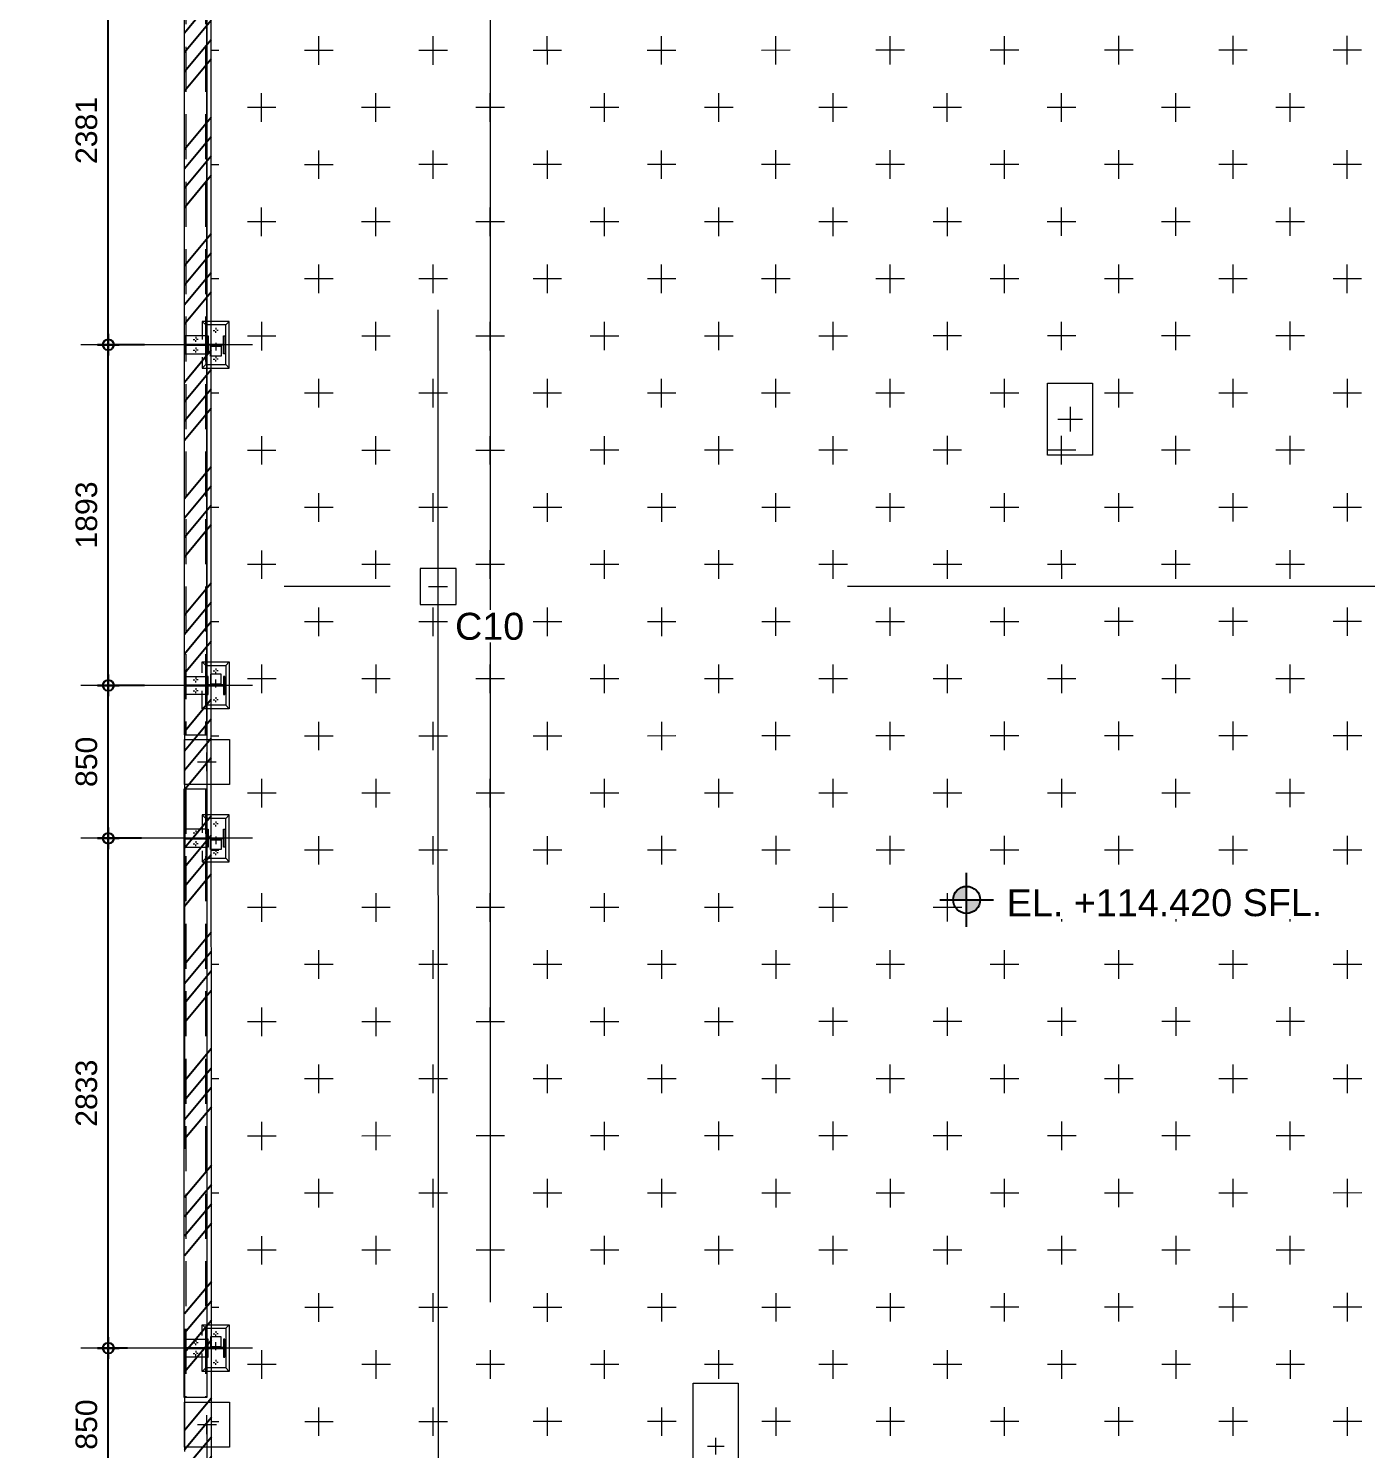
# Model space of a CAD drawing. Header units: millimetres. Extents: x 652937 to 1670132, y 1473552 to 2851037.
# Drawn here: x 663479.71 to 663487.14, y 1524602.56 to 1524610.45 of the extents above; entities that cross this region are included whole.
import ezdxf

# ---------------------------------------------------------------- set-up
doc = ezdxf.new("R2010")
doc.units = ezdxf.units.MM
for name, pattern in [('Grid Line', [22.225, 12.7, -3.175, 3.175, -3.175]), ('HIDDEN', [0.375, 0.25, -0.125]), ('XKITLINE00', [0]), ('XKITLINE02', [4, 2, -2])]:
    doc.linetypes.add(name, pattern=pattern)
doc.layers.get('Defpoints').update_dxf_attribs({"color": 255})
for name, color, linetype, lineweight in [('A-FLOR-E', 2, 'Continuous', 9), ('A-WALL', 2, 'Continuous', 25), ('Bolt', 7, 'Continuous', 0), ('Part', 2, 'Continuous', 0), ('S-230-A-FLOOR', 2, 'Continuous', 9), ('S-GRID', 1, 'Continuous', 9)]:
    doc.layers.add(name, color=color, linetype=linetype, lineweight=lineweight)
for name, color, linetype in [('DIM', 1, 'Continuous'), ('S-DIM', 7, 'Continuous'), ('TEXT', 3, 'Continuous'), ('VPORT', 250, 'Continuous')]:
    doc.layers.add(name, color=color, linetype=linetype)
doc.styles.add('Arial', font='arial.ttf')
doc.dimstyles.new('Dim 40 - Cen', dxfattribs={"dimscale": 0.04, "dimtxt": 3, "dimasz": 1, "dimexe": 0, "dimexo": 1, "dimgap": 1.5, "dimtad": 1, "dimdec": 0, "dimlfac": 1000, "dimzin": 1, "dimdsep": 46, "dimtxsty": 'Arial', "dimblk": 'CEN1', "dimcen": 0.09, "dimclrd": 1, "dimclre": 49, "dimclrt": 3, "dimadec": 0, "dimazin": 0, "dimtfac": 1, "dimtdec": 0, "dimtix": 1, "dimtofl": 0, "dimtmove": 2, "dimatfit": 3, "dimfxl": 1, "dimtfill": 1, "dimtolj": 1, "dimtzin": 0, "dimarcsym": 1})

# ---------------------------------------------------------------- blocks, each defined once
blk = doc.blocks.new('C31')
at = {"layer": 'S-230-A-FLOOR', "color": 49}
for p, q in [((-0.0527, 0), (0.0527, 0)), ((0, 0.0527), (0, -0.0527))]:
    blk.add_line(p, q, dxfattribs=at)
at = {"layer": 'S-230-A-FLOOR', "color": 13, "linetype": 'HIDDEN', "ltscale": 3}
blk.add_lwpolyline([(0.125, 0.125), (0.125, -0.125), (-0.125, -0.125), (-0.125, 0.125)], close=True, dxfattribs=at)
blk = doc.blocks.new('C10')
at = {"layer": 'S-230-A-FLOOR', "color": 251}
for p, q in [((-0.0525, 0), (0.0525, 0)), ((0, 0.0525), (0, -0.0525))]:
    blk.add_line(p, q, dxfattribs=at)
at = {"layer": 'S-230-A-FLOOR', "color": 5}
blk.add_lwpolyline([(-0.1, 0.1), (-0.1, -0.1), (0.1, -0.1), (0.1, 0.1)], close=True, dxfattribs=at)
blk = doc.blocks.new('C29')
at = {"layer": 'S-230-A-FLOOR', "color": 251}
for p, q in [((-0.0467, 0), (0.0467, 0)), ((0, 0.0467), (0, -0.0467))]:
    blk.add_line(p, q, dxfattribs=at)
at = {"layer": 'S-230-A-FLOOR', "color": 13, "linetype": 'HIDDEN', "ltscale": 5}
blk.add_lwpolyline([(0.35, 0.125), (0.35, -0.125), (-0.35, -0.125), (-0.35, 0.125)], close=True, dxfattribs=at)
blk = doc.blocks.new('C25')
at = {"layer": 'S-230-A-FLOOR', "color": 251}
for p, q in [((-0.0686, 0), (0.0686, 0)), ((0, 0.0686), (0, -0.0686))]:
    blk.add_line(p, q, dxfattribs=at)
at = {"layer": 'S-230-A-FLOOR', "color": 11, "linetype": 'HIDDEN', "ltscale": 5}
blk.add_lwpolyline([(0.125, 0.2), (0.125, -0.2), (-0.125, -0.2), (-0.125, 0.2)], close=True, dxfattribs=at)
blk = doc.blocks.new('po')
h = blk.add_hatch(color=1)
h.dxf.hatch_style = 1
edge = h.paths.add_edge_path()
edge.add_line((1.5, 0), (0, 0))
edge.add_line((0, 0), (0, -1.5))
edge.add_arc((0, 0), 1.5, 270, 360)
edge = h.paths.add_edge_path()
edge.add_line((-1.5, 0), (0, 0))
edge.add_line((0, 0), (0, 1.5))
edge.add_arc((0, 0), 1.5, 90, 180)
at = {"color": 1}
for p, q in [((0, -2.99), (0, 2.99)), ((-2.99, 0), (2.99, 0))]:
    blk.add_line(p, q, dxfattribs=at)
blk.add_circle((0, 0), 1.5, dxfattribs=at)
blk = doc.blocks.new('3')
at = {"layer": 'Bolt', "color": 11, "linetype": 'XKITLINE00', "lineweight": 0}
for p, q in [((-162.989, 1.749), (-162.942, 1.749)), ((-162.989, 1.749), (-162.942, 1.749)), ((-162.919, 1.819), (-162.919, 1.773)), ((-162.919, 1.819), (-162.919, 1.773)), ((-162.919, 1.679), (-162.919, 1.726)), ((-162.919, 1.679), (-162.919, 1.726)), ((-162.849, 1.749), (-162.896, 1.749)), ((-162.849, 1.749), (-162.896, 1.749)), ((-162.689, 1.749), (-162.642, 1.749)), ((-162.689, 1.749), (-162.642, 1.749)), ((-162.619, 1.819), (-162.619, 1.773)), ((-162.619, 1.819), (-162.619, 1.773)), ((-162.619, 1.679), (-162.619, 1.726)), ((-162.619, 1.679), (-162.619, 1.726)), ((-162.549, 1.749), (-162.596, 1.749)), ((-162.549, 1.749), (-162.596, 1.749)), ((-148.826, 1.749), (-148.78, 1.749)), ((-148.826, 1.749), (-148.78, 1.749)), ((-148.756, 1.819), (-148.756, 1.773)), ((-148.756, 1.819), (-148.756, 1.773)), ((-148.756, 1.679), (-148.756, 1.726)), ((-148.756, 1.679), (-148.756, 1.726)), ((-148.686, 1.749), (-148.733, 1.749)), ((-148.686, 1.749), (-148.733, 1.749)), ((-148.526, 1.749), (-148.48, 1.749)), ((-148.526, 1.749), (-148.48, 1.749)), ((-148.456, 1.819), (-148.456, 1.773)), ((-148.456, 1.819), (-148.456, 1.773)), ((-148.456, 1.679), (-148.456, 1.726)), ((-148.456, 1.679), (-148.456, 1.726)), ((-148.386, 1.749), (-148.433, 1.749)), ((-148.386, 1.749), (-148.433, 1.749)), ((-144.576, 1.749), (-144.53, 1.749)), ((-144.576, 1.749), (-144.53, 1.749)), ((-144.506, 1.819), (-144.506, 1.773)), ((-144.506, 1.819), (-144.506, 1.773)), ((-144.506, 1.679), (-144.506, 1.726)), ((-144.506, 1.679), (-144.506, 1.726)), ((-144.436, 1.749), (-144.483, 1.749)), ((-144.436, 1.749), (-144.483, 1.749)), ((-144.276, 1.749), (-144.23, 1.749)), ((-144.276, 1.749), (-144.23, 1.749)), ((-144.206, 1.819), (-144.206, 1.773)), ((-144.206, 1.819), (-144.206, 1.773)), ((-144.206, 1.679), (-144.206, 1.726)), ((-144.206, 1.679), (-144.206, 1.726)), ((-144.136, 1.749), (-144.183, 1.749)), ((-144.136, 1.749), (-144.183, 1.749)), ((-135.112, 1.749), (-135.065, 1.749)), ((-135.112, 1.749), (-135.065, 1.749)), ((-135.042, 1.819), (-135.042, 1.773)), ((-135.042, 1.819), (-135.042, 1.773)), ((-135.042, 1.679), (-135.042, 1.726)), ((-135.042, 1.679), (-135.042, 1.726)), ((-134.972, 1.749), (-135.018, 1.749)), ((-134.972, 1.749), (-135.018, 1.749)), ((-134.812, 1.749), (-134.765, 1.749)), ((-134.812, 1.749), (-134.765, 1.749)), ((-134.742, 1.819), (-134.742, 1.773)), ((-134.742, 1.819), (-134.742, 1.773)), ((-134.742, 1.679), (-134.742, 1.726)), ((-134.742, 1.679), (-134.742, 1.726)), ((-134.672, 1.749), (-134.718, 1.749)), ((-134.672, 1.749), (-134.718, 1.749)), ((-163.239, 1.192), (-163.192, 1.192)), ((-163.169, 1.262), (-163.169, 1.215)), ((-163.099, 1.192), (-163.146, 1.192)), ((-162.439, 1.192), (-162.392, 1.192)), ((-162.369, 1.262), (-162.369, 1.215)), ((-162.299, 1.192), (-162.346, 1.192)), ((-149.076, 1.192), (-149.03, 1.192)), ((-149.006, 1.262), (-149.006, 1.215)), ((-148.936, 1.192), (-148.983, 1.192)), ((-148.276, 1.192), (-148.23, 1.192)), ((-148.206, 1.262), (-148.206, 1.215)), ((-148.136, 1.192), (-148.183, 1.192)), ((-144.826, 1.192), (-144.78, 1.192)), ((-144.756, 1.262), (-144.756, 1.215)), ((-144.686, 1.192), (-144.733, 1.192)), ((-144.026, 1.192), (-143.98, 1.192)), ((-143.956, 1.262), (-143.956, 1.215)), ((-143.886, 1.192), (-143.933, 1.192)), ((-135.362, 1.192), (-135.315, 1.192)), ((-135.292, 1.262), (-135.292, 1.215)), ((-135.222, 1.192), (-135.268, 1.192)), ((-134.562, 1.192), (-134.515, 1.192)), ((-134.492, 1.262), (-134.492, 1.215)), ((-134.422, 1.192), (-134.468, 1.192)), ((-163.169, 1.122), (-163.169, 1.168)), ((-162.369, 1.122), (-162.369, 1.168)), ((-149.006, 1.122), (-149.006, 1.168)), ((-148.206, 1.122), (-148.206, 1.168)), ((-144.756, 1.122), (-144.756, 1.168)), ((-143.956, 1.122), (-143.956, 1.168)), ((-135.292, 1.122), (-135.292, 1.168)), ((-134.492, 1.122), (-134.492, 1.168))]:
    blk.add_line(p, q, dxfattribs=at)
at = {"layer": 'Bolt', "color": 11, "linetype": 'XKITLINE02', "lineweight": 0}
for p, q in [((-162.824, 1.192), (-162.609, 1.192)), ((-162.784, 1.227), (-162.754, 1.227)), ((-162.754, 1.289), (-162.729, 1.289)), ((-148.552, 1.192), (-148.766, 1.192)), ((-148.621, 1.289), (-148.646, 1.289)), ((-148.591, 1.227), (-148.621, 1.227)), ((-144.411, 1.192), (-144.196, 1.192)), ((-144.371, 1.227), (-144.341, 1.227)), ((-144.341, 1.289), (-144.316, 1.289)), ((-134.837, 1.192), (-135.052, 1.192)), ((-134.907, 1.289), (-134.932, 1.289)), ((-134.877, 1.227), (-134.907, 1.227)), ((-162.784, 1.157), (-162.754, 1.157)), ((-162.754, 1.094), (-162.729, 1.094)), ((-148.621, 1.094), (-148.646, 1.094)), ((-148.591, 1.157), (-148.621, 1.157)), ((-144.371, 1.157), (-144.341, 1.157)), ((-144.341, 1.094), (-144.316, 1.094)), ((-134.907, 1.094), (-134.932, 1.094)), ((-134.877, 1.157), (-134.907, 1.157))]:
    blk.add_line(p, q, dxfattribs=at)
at = {"layer": 'Part', "color": 251, "linetype": 'HIDDEN', "lineweight": 0, "ltscale": 5}
for p, q in [((-147.231, 2.027), (-164.144, 2.027)), ((-111.612, 2.027), (-145.731, 2.028)), ((-147.231, 1.482), (-164.144, 1.482)), ((-111.612, 1.482), (-145.731, 1.483))]:
    blk.add_line(p, q, dxfattribs=at)
at = {"layer": 'Part', "color": 2, "linetype": 'XKITLINE02', "lineweight": 0}
for p, q in [((-162.784, 2.049), (-162.784, 1.467)), ((-162.754, 2.049), (-162.754, 1.467)), ((-148.621, 2.049), (-148.621, 1.467)), ((-148.591, 2.049), (-148.591, 1.467)), ((-144.371, 2.049), (-144.371, 1.467)), ((-144.341, 2.049), (-144.341, 1.467)), ((-134.907, 2.049), (-134.907, 1.467)), ((-134.877, 2.049), (-134.877, 1.467))]:
    blk.add_line(p, q, dxfattribs=at)
at = {"layer": 'Part', "color": 11, "linetype": 'XKITLINE02', "lineweight": 0}
for p, q in [((-162.754, 1.585), (-162.784, 1.585)), ((-148.621, 1.585), (-148.591, 1.585)), ((-144.341, 1.585), (-144.371, 1.585)), ((-134.907, 1.585), (-134.877, 1.585)), ((-162.754, 1.342), (-162.754, 1.042)), ((-148.621, 1.342), (-148.621, 1.042)), ((-144.341, 1.342), (-144.341, 1.042)), ((-134.907, 1.342), (-134.907, 1.042))]:
    blk.add_line(p, q, dxfattribs=at)
at = {"layer": 'Part', "color": 2, "linetype": 'HIDDEN', "lineweight": 0}
for p, q in [((-163.319, 1.467), (-163.419, 1.567)), ((-162.119, 1.567), (-162.219, 1.467)), ((-149.256, 1.567), (-149.156, 1.467)), ((-148.056, 1.467), (-147.956, 1.567)), ((-144.906, 1.467), (-145.006, 1.567)), ((-143.706, 1.567), (-143.806, 1.467)), ((-135.542, 1.567), (-135.442, 1.467)), ((-134.342, 1.467), (-134.242, 1.567))]:
    blk.add_line(p, q, dxfattribs=at)
at = {"layer": 'Part', "color": 2, "lineweight": 0}
for p, q in [((-162.729, 1.342), (-162.729, 1.042)), ((-148.646, 1.342), (-148.646, 1.042)), ((-144.316, 1.342), (-144.316, 1.042)), ((-134.932, 1.342), (-134.932, 1.042)), ((-163.419, 0.817), (-163.319, 0.917)), ((-162.219, 0.917), (-162.119, 0.817)), ((-149.156, 0.917), (-149.256, 0.817)), ((-147.956, 0.817), (-148.056, 0.917)), ((-145.006, 0.817), (-144.906, 0.917)), ((-143.806, 0.917), (-143.706, 0.817)), ((-135.442, 0.917), (-135.542, 0.817)), ((-134.242, 0.817), (-134.342, 0.917))]:
    blk.add_line(p, q, dxfattribs=at)
at = {"layer": 'Part', "color": 4, "lineweight": 0}
for points in [[(-164.144, 2.067), (-147.231, 2.067), (-147.231, 1.442), (-164.144, 1.442)], [(-145.731, 1.443), (-111.612, 1.442), (-111.612, 2.067), (-145.731, 2.068)]]:
    blk.add_lwpolyline(points, close=True, dxfattribs=at)
at = {"layer": 'Part', "color": 2, "linetype": 'XKITLINE02', "lineweight": 0}
for points in [[(-163.019, 1.467), (-163.019, 2.049), (-162.519, 2.049), (-162.519, 1.467)], [(-148.356, 1.467), (-148.356, 2.049), (-148.856, 2.049), (-148.856, 1.467)], [(-144.606, 1.467), (-144.606, 2.049), (-144.106, 2.049), (-144.106, 1.467)], [(-134.642, 1.467), (-134.642, 2.049), (-135.142, 2.049), (-135.142, 1.467)]]:
    blk.add_lwpolyline(points, dxfattribs=at)
at = {"layer": 'Part', "color": 2, "linetype": 'HIDDEN', "lineweight": 0}
for points in [[(-163.419, 1.438), (-163.419, 1.567), (-162.119, 1.567), (-162.119, 1.438)], [(-147.956, 1.438), (-147.956, 1.567), (-149.256, 1.567), (-149.256, 1.438)], [(-145.006, 1.438), (-145.006, 1.567), (-143.706, 1.567), (-143.706, 1.438)], [(-134.242, 1.438), (-134.242, 1.567), (-135.542, 1.567), (-135.542, 1.438)]]:
    blk.add_lwpolyline(points, dxfattribs=at)
at = {"layer": 'Part', "color": 2, "lineweight": 0}
for points in [[(-162.119, 1.438), (-162.119, 0.817), (-163.419, 0.817), (-163.419, 1.438)], [(-162.754, 1.042), (-162.454, 1.042), (-162.454, 1.342), (-162.754, 1.342)], [(-149.256, 1.438), (-149.256, 0.817), (-147.956, 0.817), (-147.956, 1.438)], [(-148.621, 1.042), (-148.921, 1.042), (-148.921, 1.342), (-148.621, 1.342)], [(-143.706, 1.438), (-143.706, 0.817), (-145.006, 0.817), (-145.006, 1.438)], [(-144.341, 1.042), (-144.041, 1.042), (-144.041, 1.342), (-144.341, 1.342)], [(-135.542, 1.438), (-135.542, 0.817), (-134.242, 0.817), (-134.242, 1.438)], [(-134.907, 1.042), (-135.207, 1.042), (-135.207, 1.342), (-134.907, 1.342)]]:
    blk.add_lwpolyline(points, dxfattribs=at)
for points in [[(-163.319, 1.467), (-162.219, 1.467), (-162.219, 0.917), (-163.319, 0.917)], [(-162.519, 0.982), (-162.754, 0.982), (-162.754, 1.402), (-162.519, 1.402), (-162.519, 1.442), (-163.019, 1.442), (-163.019, 1.402), (-162.784, 1.402), (-162.784, 0.982), (-163.019, 0.982), (-163.019, 0.942), (-162.519, 0.942)], [(-148.056, 1.467), (-149.156, 1.467), (-149.156, 0.917), (-148.056, 0.917)], [(-148.856, 0.982), (-148.621, 0.982), (-148.621, 1.402), (-148.856, 1.402), (-148.856, 1.442), (-148.356, 1.442), (-148.356, 1.402), (-148.591, 1.402), (-148.591, 0.982), (-148.356, 0.982), (-148.356, 0.942), (-148.856, 0.942)], [(-144.906, 1.467), (-143.806, 1.467), (-143.806, 0.917), (-144.906, 0.917)], [(-144.106, 0.982), (-144.341, 0.982), (-144.341, 1.402), (-144.106, 1.402), (-144.106, 1.442), (-144.606, 1.442), (-144.606, 1.402), (-144.371, 1.402), (-144.371, 0.982), (-144.606, 0.982), (-144.606, 0.942), (-144.106, 0.942)], [(-134.342, 1.467), (-135.442, 1.467), (-135.442, 0.917), (-134.342, 0.917)], [(-135.142, 0.982), (-134.907, 0.982), (-134.907, 1.402), (-135.142, 1.402), (-135.142, 1.442), (-134.642, 1.442), (-134.642, 1.402), (-134.877, 1.402), (-134.877, 0.982), (-134.642, 0.982), (-134.642, 0.942), (-135.142, 0.942)]]:
    blk.add_lwpolyline(points, close=True, dxfattribs=at)
blk = doc.blocks.new('CEN1')
at = {"color": 1}
for p, q in [((1.5, 0), (-1.5, 0)), ((0, 1.5), (0, -1.5))]:
    blk.add_line(p, q, dxfattribs=at)
at = {"color": 3}
blk.add_circle((0, 0), 0.75, dxfattribs=at)
blk = doc.blocks.new('*D5893')
at = {"layer": 'Defpoints', "color": 0, "transparency": 16777216}
for p in [(663480.1492, 1524603.1208), (663480.296, 1524603.1208), (663480.2587, 1524602.2708)]:
    blk.add_point(p, dxfattribs=at)
at = {"layer": 'S-DIM', "color": 49, "lineweight": -2, "transparency": 16777216}
for p, q in [((663480.256, 1524603.1208), (663480.1492, 1524603.1208)), ((663480.2187, 1524602.2708), (663480.1492, 1524602.2708))]:
    blk.add_line(p, q, dxfattribs=at)
at = {"layer": 'S-DIM', "color": 1, "lineweight": -2, "transparency": 16777216}
blk.add_line((663480.1492, 1524602.3108), (663480.1492, 1524603.0808), dxfattribs=at)
at = {"layer": 'S-DIM', "color": 1, "lineweight": -2, "transparency": 16777216, "xscale": 0.04, "yscale": 0.04, "zscale": 0.04}
for p, rotation in [((663480.1492, 1524603.1208), 90), ((663480.1492, 1524602.2708), 270)]:
    blk.add_blockref('CEN1', p, dxfattribs=dict(at, rotation=rotation))
at = {"layer": 'S-DIM', "color": 3, "transparency": 16777216, "insert": (663480.0279, 1524602.6958), "char_height": 0.12, "attachment_point": 5, "rotation": 90, "style": 'Arial', "bg_fill": 3, "box_fill_scale": 1.1, "bg_fill_color": 256, "bg_fill_true_color": 13158600, "bg_fill_transparency": 0}
blk.add_mtext('\\A1;850', dxfattribs=at)
blk = doc.blocks.new('*D5894')
at = {"layer": 'Defpoints', "color": 0, "transparency": 16777216}
for p in [(663480.1492, 1524605.9534), (663480.3728, 1524605.9534), (663480.296, 1524603.1208)]:
    blk.add_point(p, dxfattribs=at)
at = {"layer": 'S-DIM', "color": 49, "lineweight": -2, "transparency": 16777216}
for p, q in [((663480.3328, 1524605.9534), (663480.1492, 1524605.9534)), ((663480.256, 1524603.1208), (663480.1492, 1524603.1208))]:
    blk.add_line(p, q, dxfattribs=at)
at = {"layer": 'S-DIM', "color": 1, "lineweight": -2, "transparency": 16777216}
blk.add_line((663480.1492, 1524603.1608), (663480.1492, 1524605.9134), dxfattribs=at)
at = {"layer": 'S-DIM', "color": 1, "lineweight": -2, "transparency": 16777216, "xscale": 0.04, "yscale": 0.04, "zscale": 0.04}
for p, rotation in [((663480.1492, 1524605.9534), 90), ((663480.1492, 1524603.1208), 270)]:
    blk.add_blockref('CEN1', p, dxfattribs=dict(at, rotation=rotation))
at = {"layer": 'S-DIM', "color": 3, "transparency": 16777216, "insert": (663480.0279, 1524604.5371), "char_height": 0.12, "attachment_point": 5, "rotation": 90, "style": 'Arial', "bg_fill": 3, "box_fill_scale": 1.1, "bg_fill_color": 256, "bg_fill_true_color": 13158600, "bg_fill_transparency": 0}
blk.add_mtext('\\A1;2833', dxfattribs=at)
blk = doc.blocks.new('*D5895')
at = {"layer": 'Defpoints', "color": 0, "transparency": 16777216}
for p in [(663480.1492, 1524606.8034), (663480.3728, 1524606.8034), (663480.3728, 1524605.9534)]:
    blk.add_point(p, dxfattribs=at)
at = {"layer": 'S-DIM', "color": 49, "lineweight": -2, "transparency": 16777216}
for p, q in [((663480.3328, 1524606.8034), (663480.1492, 1524606.8034)), ((663480.3328, 1524605.9534), (663480.1492, 1524605.9534))]:
    blk.add_line(p, q, dxfattribs=at)
at = {"layer": 'S-DIM', "color": 1, "lineweight": -2, "transparency": 16777216}
blk.add_line((663480.1492, 1524605.9934), (663480.1492, 1524606.7634), dxfattribs=at)
at = {"layer": 'S-DIM', "color": 1, "lineweight": -2, "transparency": 16777216, "xscale": 0.04, "yscale": 0.04, "zscale": 0.04}
for p, rotation in [((663480.1492, 1524606.8034), 90), ((663480.1492, 1524605.9534), 270)]:
    blk.add_blockref('CEN1', p, dxfattribs=dict(at, rotation=rotation))
at = {"layer": 'S-DIM', "color": 3, "transparency": 16777216, "insert": (663480.0279, 1524606.3784), "char_height": 0.12, "attachment_point": 5, "rotation": 90, "style": 'Arial', "bg_fill": 3, "box_fill_scale": 1.1, "bg_fill_color": 256, "bg_fill_true_color": 13158600, "bg_fill_transparency": 0}
blk.add_mtext('\\A1;850', dxfattribs=at)
blk = doc.blocks.new('*D5896')
at = {"layer": 'Defpoints', "color": 0, "transparency": 16777216}
for p in [(663480.1492, 1524608.6963), (663480.3902, 1524608.6963), (663480.3902, 1524606.8034)]:
    blk.add_point(p, dxfattribs=at)
at = {"layer": 'S-DIM', "color": 49, "lineweight": -2, "transparency": 16777216}
for p, q in [((663480.3502, 1524608.6963), (663480.1492, 1524608.6963)), ((663480.3502, 1524606.8034), (663480.1492, 1524606.8034))]:
    blk.add_line(p, q, dxfattribs=at)
at = {"layer": 'S-DIM', "color": 1, "lineweight": -2, "transparency": 16777216}
blk.add_line((663480.1492, 1524606.8434), (663480.1492, 1524608.6563), dxfattribs=at)
at = {"layer": 'S-DIM', "color": 1, "lineweight": -2, "transparency": 16777216, "xscale": 0.04, "yscale": 0.04, "zscale": 0.04}
for p, rotation in [((663480.1492, 1524608.6963), 90), ((663480.1492, 1524606.8034), 270)]:
    blk.add_blockref('CEN1', p, dxfattribs=dict(at, rotation=rotation))
at = {"layer": 'S-DIM', "color": 3, "transparency": 16777216, "insert": (663480.0279, 1524607.7499), "char_height": 0.12, "attachment_point": 5, "rotation": 90, "style": 'Arial', "bg_fill": 3, "box_fill_scale": 1.1, "bg_fill_color": 256, "bg_fill_true_color": 13158600, "bg_fill_transparency": 0}
blk.add_mtext('\\A1;1893', dxfattribs=at)
blk = doc.blocks.new('*D5897')
at = {"layer": 'Defpoints', "color": 0, "transparency": 16777216}
for p in [(663480.1492, 1524611.0773), (663480.3624, 1524611.0773), (663480.3624, 1524608.6963)]:
    blk.add_point(p, dxfattribs=at)
at = {"layer": 'S-DIM', "color": 49, "lineweight": -2, "transparency": 16777216}
for p, q in [((663480.3224, 1524611.0773), (663480.1492, 1524611.0773)), ((663480.3224, 1524608.6963), (663480.1492, 1524608.6963))]:
    blk.add_line(p, q, dxfattribs=at)
at = {"layer": 'S-DIM', "color": 1, "lineweight": -2, "transparency": 16777216}
blk.add_line((663480.1492, 1524608.7363), (663480.1492, 1524611.0373), dxfattribs=at)
at = {"layer": 'S-DIM', "color": 1, "lineweight": -2, "transparency": 16777216, "xscale": 0.04, "yscale": 0.04, "zscale": 0.04}
for p, rotation in [((663480.1492, 1524611.0773), 90), ((663480.1492, 1524608.6963), 270)]:
    blk.add_blockref('CEN1', p, dxfattribs=dict(at, rotation=rotation))
at = {"layer": 'S-DIM', "color": 3, "transparency": 16777216, "insert": (663480.0279, 1524609.8868), "char_height": 0.12, "attachment_point": 5, "rotation": 90, "style": 'Arial', "bg_fill": 3, "box_fill_scale": 1.1, "bg_fill_color": 256, "bg_fill_true_color": 13158600, "bg_fill_transparency": 0}
blk.add_mtext('\\A1;2381', dxfattribs=at)

msp = doc.modelspace()

# ---------------------------------------------------------------- hatches: boundary and pattern name
at = {"layer": 'A-FLOR-E'}
h = msp.add_hatch(dxfattribs=at)
h.set_pattern_fill('CROSS', color=250, scale=0.05, angle=210.769)
h.set_pattern_definition([(90.0083, (663482.27438, 1524585.80472), (-0.317546, 0.317454), [0.15875, -0.47625]), (180.0083, (663482.35374, 1524585.8841), (-0.317454, -0.317546), [0.15875, -0.47625])])
h.paths.add_polyline_path([(663482.9233, 1524600.9022), (663482.9231, 1524601.7023), (663483.6729, 1524601.7024), (663483.6731, 1524600.9023)], flags=16)
h.paths.add_polyline_path([(663491.0829, 1524602.253), (663491.0832, 1524602.3472), (663492.4327, 1524602.3473), (663492.4327, 1524605.3175), (663492.4327, 1524613.6288), (663480.7207, 1524613.6361), (663480.7231, 1524597.0633), (663485.4679, 1524597.0724), (663485.4679, 1524602.2523)])
at = {"layer": 'TEXT'}
h = msp.add_hatch(dxfattribs=at)
h.set_pattern_fill('ANSI34', color=250, scale=0.021831, angle=305.769)
h.set_pattern_definition([(230.0083, (663488.8553, 1524590.21465), (0.318622, -0.267277), []), (230.0083, (663488.75766, 1524590.2061), (0.318622, -0.267277), []), (230.0083, (663488.66, 1524590.19753), (0.318622, -0.267277), []), (230.0083, (663488.56236, 1524590.18897), (0.318622, -0.267277), [])])
h.paths.add_polyline_path([(663480.7224, 1524597.0722), (663480.7207, 1524613.6271), (663492.4307, 1524613.6289), (663492.4324, 1524597.074)], flags=16)
h.paths.add_polyline_path([(663480.5724, 1524596.9222), (663480.5716, 1524613.778), (663492.5811, 1524613.7782), (663492.582, 1524596.9224)])
at = {"layer": 'VPORT'}
h = msp.add_hatch(dxfattribs=at)
h.set_pattern_fill('ANGLE', color=6)
h.set_pattern_definition([(235.288, (663627.358, 1524790.5456), (5.74185, -3.9776), [5.08, -1.905]), (325.288, (663627.358, 1524790.5456), (3.9776, 5.74185), [5.08, -1.905])])
h.paths.add_polyline_path([(663617.8537, 1524792.0691), (663619.0867, 1524791.215), (663617.3783, 1524788.7489), (663616.1453, 1524789.603)])
edge = h.paths.add_edge_path(flags=16)
edge.add_line((663617.5126, 1524790.4806), (663617.7194, 1524790.3374))
edge = h.paths.add_edge_path(flags=16)
edge.add_line((663617.5444, 1524790.3056), (663617.6876, 1524790.5124))
h.paths.add_polyline_path([(663612.4437, 1524784.2591), (663613.6767, 1524783.405), (663611.9683, 1524780.9389), (663610.7353, 1524781.793)])
edge = h.paths.add_edge_path(flags=16)
edge.add_line((663612.1026, 1524782.6706), (663612.3094, 1524782.5274))
edge = h.paths.add_edge_path(flags=16)
edge.add_line((663612.1344, 1524782.4956), (663612.2776, 1524782.7024))
h.paths.add_polyline_path([(663604.7567, 1524773.1621), (663605.9897, 1524772.308), (663604.2813, 1524769.8419), (663603.0483, 1524770.696)])
edge = h.paths.add_edge_path(flags=16)
edge.add_line((663604.4156, 1524771.5736), (663604.6224, 1524771.4304))
edge = h.paths.add_edge_path(flags=16)
edge.add_line((663604.4474, 1524771.3986), (663604.5906, 1524771.6054))
h.paths.add_polyline_path([(663599.8027, 1524766.0101), (663601.0357, 1524765.156), (663599.3273, 1524762.6899), (663598.0943, 1524763.544)])
edge = h.paths.add_edge_path(flags=16)
edge.add_line((663599.4616, 1524764.4216), (663599.6684, 1524764.2784))
edge = h.paths.add_edge_path(flags=16)
edge.add_line((663599.4934, 1524764.2466), (663599.6366, 1524764.4534))
h.paths.add_polyline_path([(663592.6837, 1524755.7351), (663593.9167, 1524754.881), (663592.2083, 1524752.4149), (663590.9753, 1524753.269)])
edge = h.paths.add_edge_path(flags=16)
edge.add_line((663592.3426, 1524754.1466), (663592.5494, 1524754.0034))
edge = h.paths.add_edge_path(flags=16)
edge.add_line((663592.3744, 1524753.9716), (663592.5176, 1524754.1784))
h.paths.add_polyline_path([(663585.2817, 1524745.0491), (663586.5147, 1524744.195), (663584.8063, 1524741.7289), (663583.5733, 1524742.583)])
edge = h.paths.add_edge_path(flags=16)
edge.add_line((663584.9406, 1524743.4606), (663585.1474, 1524743.3174))
edge = h.paths.add_edge_path(flags=16)
edge.add_line((663584.9724, 1524743.2856), (663585.1156, 1524743.4924))
h.paths.add_polyline_path([(663578.7897, 1524735.6781), (663580.0227, 1524734.824), (663578.3143, 1524732.3579), (663577.0813, 1524733.212)])
edge = h.paths.add_edge_path(flags=16)
edge.add_line((663578.4486, 1524734.0896), (663578.6554, 1524733.9464))
edge = h.paths.add_edge_path(flags=16)
edge.add_line((663578.4804, 1524733.9146), (663578.6236, 1524734.1214))
h.paths.add_polyline_path([(663572.2977, 1524726.3071), (663573.5307, 1524725.453), (663571.8223, 1524722.9869), (663570.5893, 1524723.841)])
edge = h.paths.add_edge_path(flags=16)
edge.add_line((663571.9566, 1524724.7186), (663572.1634, 1524724.5754))
edge = h.paths.add_edge_path(flags=16)
edge.add_line((663571.9884, 1524724.5436), (663572.1316, 1524724.7504))
h.paths.add_polyline_path([(663565.8057, 1524716.9351), (663567.0387, 1524716.081), (663565.3303, 1524713.6149), (663564.0973, 1524714.469)])
edge = h.paths.add_edge_path(flags=16)
edge.add_line((663565.4646, 1524715.3466), (663565.6714, 1524715.2034))
edge = h.paths.add_edge_path(flags=16)
edge.add_line((663565.4964, 1524715.1716), (663565.6396, 1524715.3784))
h.paths.add_polyline_path([(663559.3147, 1524707.5641), (663560.5477, 1524706.71), (663558.8393, 1524704.2439), (663557.6063, 1524705.098)])
edge = h.paths.add_edge_path(flags=16)
edge.add_line((663558.9736, 1524705.9756), (663559.1804, 1524705.8324))
edge = h.paths.add_edge_path(flags=16)
edge.add_line((663559.0054, 1524705.8006), (663559.1486, 1524706.0074))
h.paths.add_polyline_path([(663552.8227, 1524698.1931), (663554.0557, 1524697.339), (663552.3473, 1524694.8729), (663551.1143, 1524695.727)])
edge = h.paths.add_edge_path(flags=16)
edge.add_line((663552.4816, 1524696.6046), (663552.6884, 1524696.4614))
edge = h.paths.add_edge_path(flags=16)
edge.add_line((663552.5134, 1524696.4296), (663552.6566, 1524696.6364))
h.paths.add_polyline_path([(663546.3307, 1524688.8221), (663547.5637, 1524687.968), (663545.8553, 1524685.5019), (663544.6223, 1524686.356)])
edge = h.paths.add_edge_path(flags=16)
edge.add_line((663545.9896, 1524687.2336), (663546.1964, 1524687.0904))
edge = h.paths.add_edge_path(flags=16)
edge.add_line((663546.0214, 1524687.0586), (663546.1646, 1524687.2654))
h.paths.add_polyline_path([(663539.8387, 1524679.4511), (663541.0717, 1524678.597), (663539.3633, 1524676.1309), (663538.1303, 1524676.985)])
edge = h.paths.add_edge_path(flags=16)
edge.add_line((663539.4976, 1524677.8626), (663539.7044, 1524677.7194))
edge = h.paths.add_edge_path(flags=16)
edge.add_line((663539.5294, 1524677.6876), (663539.6726, 1524677.8944))
h.paths.add_polyline_path([(663533.3477, 1524670.0801), (663534.5807, 1524669.226), (663532.8723, 1524666.7599), (663531.6393, 1524667.614)])
edge = h.paths.add_edge_path(flags=16)
edge.add_line((663533.0066, 1524668.4916), (663533.2134, 1524668.3484))
edge = h.paths.add_edge_path(flags=16)
edge.add_line((663533.0384, 1524668.3166), (663533.1816, 1524668.5234))
h.paths.add_polyline_path([(663526.8557, 1524660.7091), (663528.0887, 1524659.855), (663526.3803, 1524657.3889), (663525.1473, 1524658.243)])
edge = h.paths.add_edge_path(flags=16)
edge.add_line((663526.5146, 1524659.1206), (663526.7214, 1524658.9774))
edge = h.paths.add_edge_path(flags=16)
edge.add_line((663526.5464, 1524658.9456), (663526.6896, 1524659.1524))
h.paths.add_polyline_path([(663520.3637, 1524651.3381), (663521.5967, 1524650.484), (663519.8883, 1524648.0179), (663518.6553, 1524648.872)])
edge = h.paths.add_edge_path(flags=16)
edge.add_line((663520.0226, 1524649.7496), (663520.2294, 1524649.6064))
edge = h.paths.add_edge_path(flags=16)
edge.add_line((663520.0544, 1524649.5746), (663520.1976, 1524649.7814))
h.paths.add_polyline_path([(663513.8717, 1524641.9671), (663515.1047, 1524641.113), (663513.3963, 1524638.6469), (663512.1633, 1524639.501)])
edge = h.paths.add_edge_path(flags=16)
edge.add_line((663513.5306, 1524640.3786), (663513.7374, 1524640.2354))
edge = h.paths.add_edge_path(flags=16)
edge.add_line((663513.5624, 1524640.2036), (663513.7056, 1524640.4104))
h.paths.add_polyline_path([(663507.3807, 1524632.5961), (663508.6137, 1524631.742), (663506.9053, 1524629.2759), (663505.6723, 1524630.13)])
edge = h.paths.add_edge_path(flags=16)
edge.add_line((663507.0396, 1524631.0076), (663507.2464, 1524630.8644))
edge = h.paths.add_edge_path(flags=16)
edge.add_line((663507.0714, 1524630.8326), (663507.2146, 1524631.0394))
h.paths.add_polyline_path([(663500.8887, 1524623.2251), (663502.1217, 1524622.371), (663500.4133, 1524619.9049), (663499.1803, 1524620.759)])
edge = h.paths.add_edge_path(flags=16)
edge.add_line((663500.5476, 1524621.6366), (663500.7544, 1524621.4934))
edge = h.paths.add_edge_path(flags=16)
edge.add_line((663500.5794, 1524621.4616), (663500.7226, 1524621.6684))
h.paths.add_polyline_path([(663494.3967, 1524613.8531), (663495.6297, 1524612.999), (663493.9213, 1524610.5329), (663492.6883, 1524611.387)])
edge = h.paths.add_edge_path(flags=16)
edge.add_line((663494.0556, 1524612.2646), (663494.2624, 1524612.1214))
edge = h.paths.add_edge_path(flags=16)
edge.add_line((663494.0874, 1524612.0896), (663494.2306, 1524612.2964))
h.paths.add_polyline_path([(663487.2787, 1524603.5781), (663488.5117, 1524602.724), (663486.8033, 1524600.2579), (663485.5703, 1524601.112)])
edge = h.paths.add_edge_path(flags=16)
edge.add_line((663486.9376, 1524601.9896), (663487.1444, 1524601.8464))
edge = h.paths.add_edge_path(flags=16)
edge.add_line((663486.9694, 1524601.8146), (663487.1126, 1524602.0214))
h.paths.add_polyline_path([(663481.4137, 1524595.1111), (663482.6467, 1524594.257), (663480.9383, 1524591.7909), (663479.7053, 1524592.645)])
edge = h.paths.add_edge_path(flags=16)
edge.add_line((663481.0726, 1524593.5226), (663481.2794, 1524593.3794))
edge = h.paths.add_edge_path(flags=16)
edge.add_line((663481.1044, 1524593.3476), (663481.2476, 1524593.5544))

# ---------------------------------------------------------------- linework, layer by layer
at = {"layer": 'A-WALL', "color": 253, "linetype": 'HIDDEN', "lineweight": 13, "ltscale": 8}
for p, q in [((663480.5707, 1524613.2549), (663480.5717, 1524606.5284)), ((663480.5718, 1524606.2284), (663480.5723, 1524602.8458))]:
    msp.add_line(p, q, dxfattribs=at)
at = {"layer": 'A-WALL', "color": 250, "linetype": 'HIDDEN', "lineweight": 13, "ltscale": 8}
for p, q in [((663480.9495, 1524608.6963), (663479.9958, 1524608.6963)), ((663480.9495, 1524606.8034), (663479.9958, 1524606.8034)), ((663480.9495, 1524605.9534), (663479.9958, 1524605.9534)), ((663480.95, 1524603.1208), (663479.9964, 1524603.1208))]:
    msp.add_line(p, q, dxfattribs=at)
at = {"layer": 'A-WALL', "color": 2, "lineweight": 13}
for p, q in [((663480.5717, 1524606.5284), (663480.5718, 1524606.2284)), ((663480.5723, 1524602.8458), (663480.5723, 1524602.5458))]:
    msp.add_line(p, q, dxfattribs=at)
msp.add_lwpolyline([(663492.4327, 1524613.6288), (663492.4327, 1524597.0724), (663480.7231, 1524597.0724), (663480.7207, 1524613.6271)], close=True, dxfattribs=at)
at = {"layer": 'S-GRID', "linetype": 'Grid Line'}
msp.add_line((663482.27, 1524616.0767), (663482.2731, 1524594.8148), dxfattribs=at)
at = {"layer": 'S-GRID', "color": 251, "linetype": 'Grid Line', "ltscale": 0.8}
for p, q in [((663480.6954, 1524615.3946), (663480.6984, 1524595.0859)), ((663481.981, 1524608.8898), (663481.9821, 1524601.4819))]:
    msp.add_line(p, q, dxfattribs=at)
msp.add_lwpolyline([(663494.4156, 1524607.3533), (663481.1258, 1524607.3533)], dxfattribs=at)

# ---------------------------------------------------------------- block references
at = {"color": 1, "xscale": 0.05, "yscale": 0.05, "zscale": 0.05}
msp.add_blockref('po', (663484.9182, 1524605.6114), dxfattribs=at)
at = {"layer": 'DIM', "color": 4, "rotation": 0.008308105617226143}
msp.add_blockref('C25', (663485.4929, 1524608.2823), dxfattribs=at)
at = {"layer": 'S-230-A-FLOOR', "color": 4, "rotation": 90.0083080653204}
for name, p in [('C31', (663480.6967, 1524606.3784)), ('C29', (663483.5246, 1524602.5762)), ('C31', (663480.6973, 1524602.6958))]:
    msp.add_blockref(name, p, dxfattribs=at)

# ---------------------------------------------------------------- next in the draw order: texts
at = {"layer": 'DIM', "color": 3, "char_height": 0.15, "attachment_point": 5, "rotation": 0.00831, "style": 'Arial', "bg_fill": 3, "box_fill_scale": 1.1, "bg_fill_color": 256, "bg_fill_true_color": 13158600, "bg_fill_transparency": 0}
for s, insert in [('\\A1;C10', (663482.2681, 1524607.1306)), ('\\A1;EL. +114.420 SFL.', (663486.0178, 1524605.5948))]:
    msp.add_mtext(s, dxfattribs=dict(at, insert=insert))

# ---------------------------------------------------------------- next in the draw order: block references
at = {"xscale": 0.2, "yscale": 0.2, "zscale": 0.2, "rotation": 90}
msp.add_blockref('3', (663480.9849, 1524635.6746), dxfattribs=at)
at = {"layer": 'S-230-A-FLOOR', "color": 4, "rotation": 90.0083080653204}
msp.add_blockref('C10', (663481.9813, 1524607.3525), dxfattribs=at)

# ---------------------------------------------------------------- next in the draw order: dimensions: what is measured, and where the dimension line sits
at = {"layer": 'S-DIM', "color": 4}
dim = msp.add_linear_dim(base=(663480.1492, 1524603.1208), p1=(663480.2587, 1524602.2708), p2=(663480.296, 1524603.1208), angle=90, dimstyle='Dim 40 - Cen', dxfattribs=at)
dim.commit()
dim.dimension.update_dxf_attribs({"geometry": '*D5893', "text_midpoint": (663480.0279, 1524602.6958)})

# ---------------------------------------------------------------- next in the draw order: dimensions: what is measured, and where the dimension line sits
dim = msp.add_linear_dim(base=(663480.1492, 1524605.9534), p1=(663480.296, 1524603.1208), p2=(663480.3728, 1524605.9534), angle=90, dimstyle='Dim 40 - Cen', dxfattribs=at)
dim.commit()
dim.dimension.update_dxf_attribs({"geometry": '*D5894', "text_midpoint": (663480.0279, 1524604.5371)})

# ---------------------------------------------------------------- next in the draw order: dimensions: what is measured, and where the dimension line sits
dim = msp.add_linear_dim(base=(663480.1492, 1524606.8034), p1=(663480.3728, 1524605.9534), p2=(663480.3728, 1524606.8034), angle=90, dimstyle='Dim 40 - Cen', dxfattribs=at)
dim.commit()
dim.dimension.update_dxf_attribs({"geometry": '*D5895', "text_midpoint": (663480.0279, 1524606.3784)})

# ---------------------------------------------------------------- next in the draw order: dimensions: what is measured, and where the dimension line sits
dim = msp.add_linear_dim(base=(663480.1492, 1524608.6963), p1=(663480.3902, 1524606.8034), p2=(663480.3902, 1524608.6963), angle=90, dimstyle='Dim 40 - Cen', dxfattribs=at)
dim.commit()
dim.dimension.update_dxf_attribs({"geometry": '*D5896', "text_midpoint": (663480.0279, 1524607.7499)})

# ---------------------------------------------------------------- next in the draw order: dimensions: what is measured, and where the dimension line sits
dim = msp.add_linear_dim(base=(663480.1492, 1524611.0773), p1=(663480.3624, 1524608.6963), p2=(663480.3624, 1524611.0773), angle=90, dimstyle='Dim 40 - Cen', dxfattribs=at)
dim.commit()
dim.dimension.update_dxf_attribs({"geometry": '*D5897', "text_midpoint": (663480.0279, 1524609.8868)})

doc.saveas('drawing.dxf')
